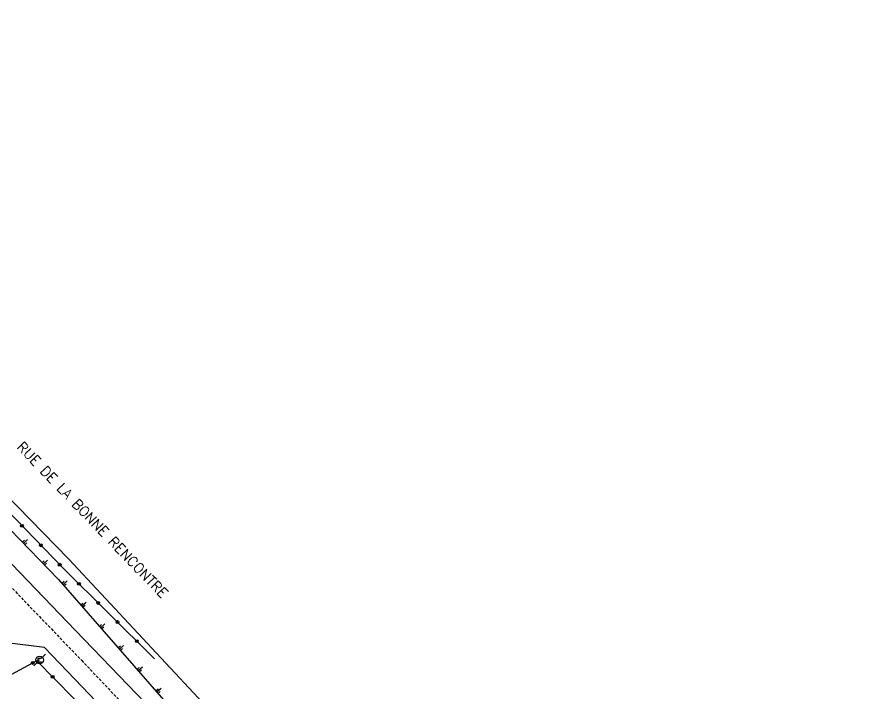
# Model space of a CAD drawing. Header units: millimetres. Extents: x 82000 to 83000, y 142999 to 144000.
# Drawn here: x 82580.1 to 82730.4, y 143549.3 to 143667.7 of the extents above; entities that cross this region are included whole.
import ezdxf
from ezdxf.enums import TextEntityAlignment as Align

# ---------------------------------------------------------------- set-up
doc = ezdxf.new("R2010")
doc.units = ezdxf.units.MM
doc.linetypes.add('DASHED', pattern=[0.75, 0.5, -0.25])
doc.layers.get('0').update_dxf_attribs({"linetype": 'CONTINUOUS'})
for name, color, linetype in [('W0001', 6, 'DASHED'), ('W0008', 7, 'CONTINUOUS'), ('W0211', 2, 'CONTINUOUS'), ('W0322', 7, 'CONTINUOUS'), ('W0471', 7, 'CONTINUOUS'), ('W0989', 7, 'CONTINUOUS')]:
    doc.layers.add(name, color=color, linetype=linetype)
doc.styles.get("Standard").update_dxf_attribs({"font": 'romans.shx', "width": 0.85})

# ---------------------------------------------------------------- blocks, each defined once
blk = doc.blocks.new('t322o')
at = {"color": 0, "linetype": 'Continuous'}
for radius in [0.25, 0.15]:
    blk.add_circle((0, 0), radius, dxfattribs=at)
blk = doc.blocks.new('t211o')
at = {"color": 0, "linetype": 'Continuous'}
for p, q in [((-0.29, 0.5), (-0.29, 0)), ((0, 1), (0, 0)), ((0.29, 0.5), (0.29, 0))]:
    blk.add_line(p, q, dxfattribs=at)
blk = doc.blocks.new('T471')
for p, q in [((-0.333334, 0.333334), (-0.333334, -0.333334)), ((-0.333334, 0.333334), (0.333334, 0.333334)), ((-0.333334, 0), (0, 0)), ((0.500001, 0.500001), (1.000002, 1.000002)), ((-0.500001, -0.500001), (-1.000002, -1.000002)), ((-0.333334, -0.333334), (0.333334, -0.333334))]:
    blk.add_line(p, q)
blk.add_ellipse((0, 0), major_axis=(0.471405, 0.471405), ratio=1, start_param=5.4977871438, end_param=11.780972451)

msp = doc.modelspace()

# ---------------------------------------------------------------- linework, layer by layer
at = {"layer": 'W0001'}
msp.add_lwpolyline([(82368.68, 143667.73), (82392.88, 143663.33), (82405.09, 143661.61), (82419.06, 143660.53), (82424.57, 143660.12), (82431.85, 143659.81), (82441.63, 143659.44), (82460.01, 143658.98), (82469.86, 143658.53), (82475.32, 143657.89), (82481.2, 143656.76), (82488.57, 143654.61), (82495.76, 143650.88), (82501.82, 143646.68), (82508.67, 143640.71), (82522.22, 143626.81), (82561.57, 143586.09), (82591.35, 143555.17), (82623.77, 143520.97)], dxfattribs=at)
at = {"layer": 'W0008'}
msp.add_lwpolyline([(82568.03, 143583.52), (82590.28, 143560.4), (82605.59, 143544.49)], dxfattribs=at)
msp.add_lwpolyline([(82604.41, 143536.92), (82591.46, 143550.52), (82584.88, 143557.38), (82570.68, 143559.16, -0.008952)], format="xyb", dxfattribs=at)
at = {"layer": 'W0211'}
msp.add_lwpolyline([(82730.42, 143501.47), (82710.52, 143493.16), (82691.66, 143484.18), (82686.1, 143482.29), (82680.72, 143480.95), (82674.12, 143483.83), (82623.07, 143536.44), (82589.14, 143572.85), (82571.11, 143591.3), (82548.25, 143613.88), (82539.73, 143620.36), (82543.55, 143615.69), (82546.33, 143612.29), (82568.63, 143588.58), (82587.33, 143569.28), (82622.13, 143529.47), (82667.51, 143481.32), (82674.81, 143474.45), (82677.56, 143473.07), (82682.11, 143474.22), (82722.91, 143495.83), (82725.94, 143498.11)], close=True, dxfattribs=at)
at = {"layer": 'W0322', "flags": 128}
for points in [[(82513.58, 143645.67), (82525.4, 143633.48), (82539.73, 143620.36), (82547.38, 143612.98), (82570.04, 143589.94), (82588.1, 143571.32), (82604.16, 143555.42)], [(82661.46, 143473), (82629.37, 143506.86), (82607.33, 143530.17), (82589.95, 143548.55), (82583.55, 143555.09), (82577.44, 143551.81), (82570.86, 143549.57), (82557.94, 143551.78), (82546.96, 143554.16), (82455.08, 143576.25), (82401, 143597.97), (82390.39, 143600.34)]]:
    msp.add_lwpolyline(points, dxfattribs=at)

# ---------------------------------------------------------------- block references
at = {"layer": 'W0211'}
for p, rotation in [((82581.2, 143575.61), 314.1073566793179), ((82584.68, 143572.02), 314.1073566793063), ((82588.11, 143568.39), 311.1578792194812), ((82591.4, 143564.62), 311.1578792194812), ((82594.69, 143560.86), 311.1578792194921), ((82597.98, 143557.1), 311.1578792194921), ((82601.27, 143553.33), 311.1578792194921), ((82604.56, 143549.57), 311.1578792194812)]:
    msp.add_blockref('t211o', p, dxfattribs=dict(at, rotation=rotation))
at = {"layer": 'W0322'}
for p, rotation in [((82580.93, 143578.71), 314.127204052775), ((82584.24, 143575.3), 314.127204052775), ((82587.54, 143571.89), 314.127204052775), ((82590.91, 143568.54), 315.3028731297926), ((82594.28, 143565.2), 315.3028731297926), ((82597.66, 143561.86), 315.3028731297926), ((82601.04, 143558.52), 315.3028731297926), ((82582.83, 143554.7), 208.2577135883942), ((82586.3, 143552.28), 134.3965503111648)]:
    msp.add_blockref('t322o', p, dxfattribs=dict(at, rotation=rotation))
at = {"layer": 'W0471'}
msp.add_blockref('T471', (82584.02, 143555.22), dxfattribs=at)

# ---------------------------------------------------------------- texts
at = {"layer": 'W0989'}
msp.add_text('RUE DE LA BONNE RENCONTRE', height=1.75, rotation=313.9175, dxfattribs=at).set_placement((82593.29, 143579.75), align=Align.MIDDLE)

doc.saveas('drawing.dxf')
